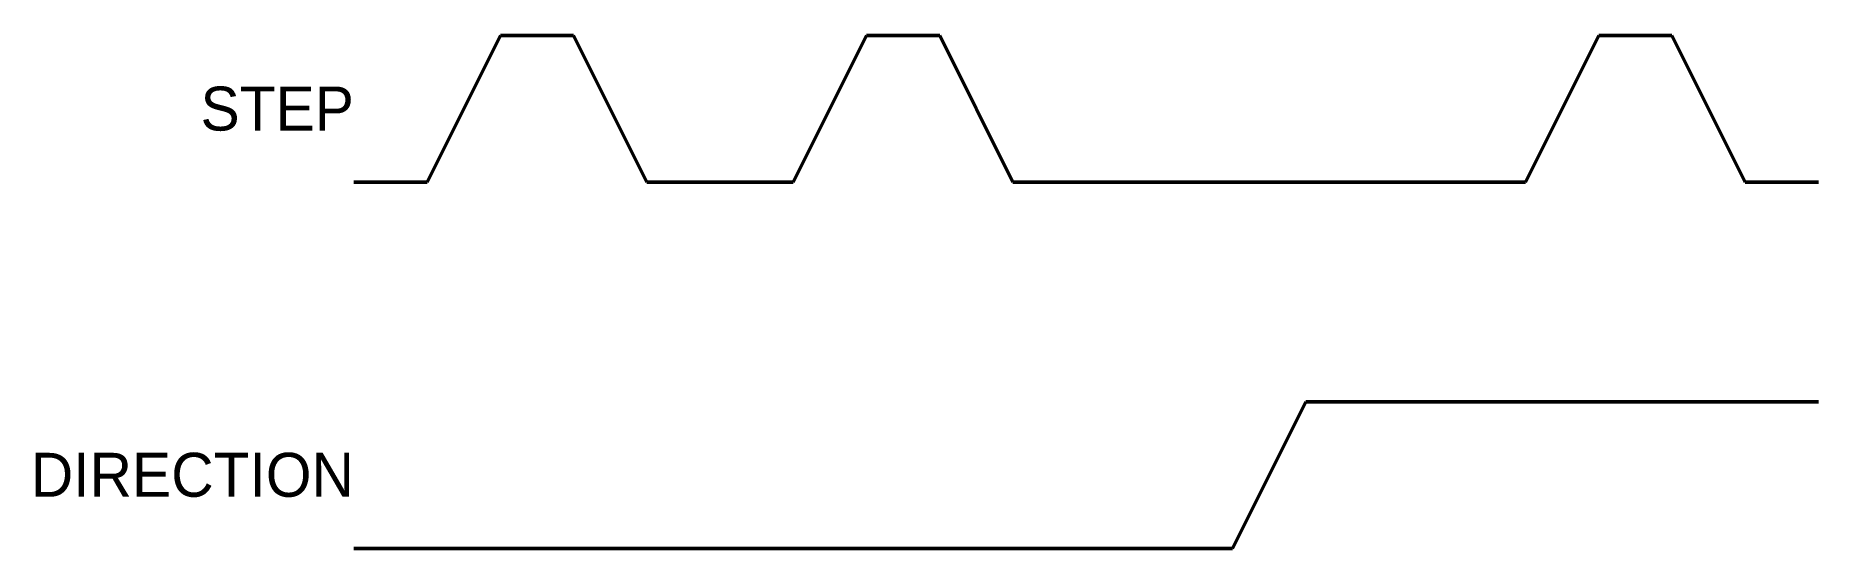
# Model space of a CAD drawing. Header units: millimetres. Extents: x 7 to 250, y 10 to 80.
import ezdxf

# ---------------------------------------------------------------- set-up
doc = ezdxf.new("R2010")
doc.units = ezdxf.units.MM
doc.layers.get('0').update_dxf_attribs({"linetype": 'CONTINUOUS', "lineweight": 50})

msp = doc.modelspace()

# ---------------------------------------------------------------- linework, layer by layer
for p, q in [((60, 60), (70, 80)), ((70, 80), (80, 80)), ((80, 80), (90, 60)), ((110, 60), (120, 80)), ((120, 80), (130, 80)), ((130, 80), (140, 60)), ((210, 60), (220, 80)), ((220, 80), (230, 80)), ((230, 80), (240, 60)), ((50, 60), (60, 60)), ((90, 60), (110, 60)), ((140, 60), (210, 60)), ((240, 60), (250, 60)), ((170, 10), (180, 30)), ((180, 30), (250, 30)), ((50, 10), (170, 10))]:
    msp.add_line(p, q)

# ---------------------------------------------------------------- texts
at = {"char_height": 6, "width": 100, "attachment_point": 6}
for s, insert in [('STEP', (50, 70)), ('DIRECTION', (50, 20))]:
    msp.add_mtext(s, dxfattribs=dict(at, insert=insert))

doc.saveas('drawing.dxf')
